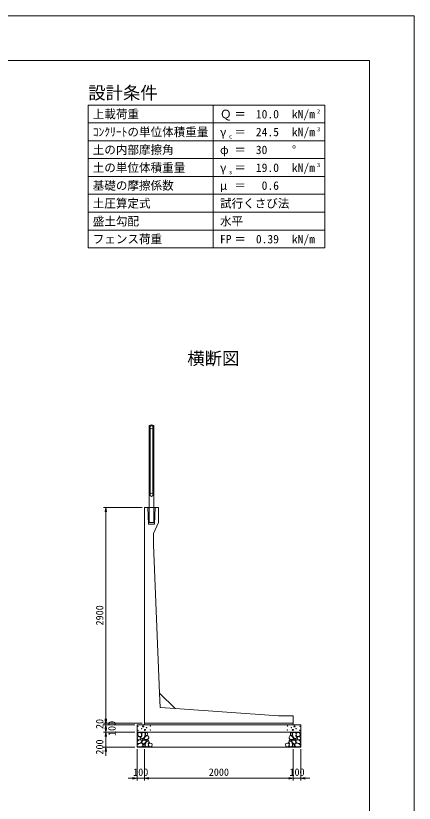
# Model space of a CAD drawing. Units: millimetres at full size, sheet at 1:40. Extents: x 0 to 25230, y 0 to 19861.
# Drawn here: x 19876 to 25230, y 7234 to 17820 of the extents above; entities that cross this region are included whole.
import ezdxf
from ezdxf.enums import TextEntityAlignment as Align

# ---------------------------------------------------------------- set-up
doc = ezdxf.new("R2010")
doc.units = ezdxf.units.MM
doc.header["$LTSCALE"] = 40
doc.linetypes.add('DASHED_SPACED', pattern=[12, 6, -6])
for name, color, linetype, lineweight in [('D-DCR-HCHn', 4, 'Continuous', 9), ('D-STR-DIM', 7, 'Continuous', 13), ('D-STR-STRn', 1, 'Continuous', 13), ('D-TTL', 2, 'Continuous', 13), ('D-TTL-FRAM', 2, 'Continuous', 13), ('D-TTL-LINE', 7, 'Continuous', 13), ('D-TTL-TXT', 7, 'Continuous', 13)]:
    doc.layers.add(name, color=color, linetype=linetype, lineweight=lineweight)
doc.styles.add('ＭＳ ゴシック', font='')
doc.styles.get('ＭＳ ゴシック').set_extended_font_data('MS Gothic')

# ---------------------------------------------------------------- blocks, each defined once
blk = doc.blocks.new('open_arrow')
at = {"color": 0, "linetype": 'Continuous', "lineweight": -2}
blk.add_lwpolyline([(7.5, 1.25), (0, 0), (7.5, -1.25)], dxfattribs=at)

msp = doc.modelspace()

# ---------------------------------------------------------------- linework, layer by layer
at = {"layer": 'D-DCR-HCHn'}
for points in [[(21556.2, 8181.59), (21535.4, 8186.22), (21516.9, 8176.97), (21514.59, 8156.17), (21519.21, 8139.99), (21542.33, 8133.05), (21558.51, 8133.05), (21565.44, 8144.61), (21565.44, 8170.04)], [(21574.69, 8183.91), (21567.76, 8163.1), (21570.07, 8139.99), (21553.89, 8114.56), (21574.69, 8103), (21597.8, 8114.56), (21611.67, 8133.05), (21616.3, 8163.1), (21611.67, 8179.28), (21597.8, 8186.22)], [(21618.61, 8179.28), (21618.61, 8151.55), (21630.16, 8144.61), (21641.72, 8151.55), (21644.03, 8167.73), (21641.72, 8181.59), (21625.54, 8186.22)], [(23591.39, 8179.28), (23591.39, 8151.55), (23579.84, 8144.61), (23568.28, 8151.55), (23565.97, 8167.73), (23568.28, 8181.59), (23584.46, 8186.22)], [(23635.31, 8183.91), (23642.24, 8163.1), (23639.93, 8139.99), (23656.11, 8114.56), (23635.31, 8103), (23612.2, 8114.56), (23598.33, 8133.05), (23593.7, 8163.1), (23598.33, 8179.28), (23612.2, 8186.22)], [(23653.8, 8181.59), (23674.6, 8186.22), (23693.1, 8176.97), (23695.41, 8156.17), (23690.79, 8139.99), (23667.67, 8133.05), (23651.49, 8133.05), (23644.56, 8144.61), (23644.56, 8170.04)], [(21512.28, 8123.81), (21505.35, 8103), (21514.59, 8089.14), (21537.71, 8086.82), (21553.49, 8093.6), (21546.95, 8109.94), (21551.58, 8119.18), (21542.33, 8128.43), (21528.46, 8133.05)], [(21556.16, 8047.01), (21573.28, 8072.69), (21571.14, 8079.11), (21547.59, 8085.53), (21526.19, 8083.39), (21511.21, 8070.55), (21509.07, 8055.57), (21511.21, 8040.59), (21528.33, 8036.31)], [(21579.31, 8103), (21567.76, 8093.76), (21572.38, 8086.82), (21588.56, 8086.82), (21595.49, 8089.14), (21600.12, 8098.38), (21593.18, 8105.32)], [(21616.08, 8047.01), (21626.78, 8072.69), (21618.22, 8083.39), (21592.54, 8083.39), (21581.84, 8079.11), (21571.14, 8064.13), (21571.14, 8051.29), (21581.84, 8034.17), (21594.68, 8032.03)], [(21613.98, 8128.43), (21602.43, 8100.69), (21611.67, 8089.14), (21639.41, 8089.14), (21650.97, 8093.76), (21662.53, 8109.94), (21662.53, 8123.81), (21650.97, 8142.3), (21637.1, 8144.61)], [(21652.47, 7995.64), (21658.89, 8014.91), (21656.75, 8036.31), (21671.73, 8059.85), (21652.47, 8070.55), (21631.06, 8059.85), (21618.22, 8042.73), (21613.94, 8014.91), (21618.22, 7999.92), (21631.06, 7993.5)], [(21648.19, 8070.55), (21658.89, 8079.11), (21654.61, 8085.53), (21639.62, 8085.53), (21633.2, 8083.39), (21628.92, 8074.83), (21635.34, 8068.41)], [(23557.53, 7995.64), (23551.11, 8014.91), (23553.25, 8036.31), (23538.27, 8059.85), (23557.53, 8070.55), (23578.94, 8059.85), (23591.78, 8042.73), (23596.06, 8014.91), (23591.78, 7999.92), (23578.94, 7993.5)], [(23596.02, 8128.43), (23607.57, 8100.69), (23598.33, 8089.14), (23570.59, 8089.14), (23559.03, 8093.76), (23547.47, 8109.94), (23547.47, 8123.81), (23559.03, 8142.3), (23572.9, 8144.61)], [(23561.81, 8070.55), (23551.11, 8079.11), (23555.39, 8085.53), (23570.38, 8085.53), (23576.8, 8083.39), (23581.08, 8074.83), (23574.66, 8068.41)], [(23593.92, 8047.01), (23583.22, 8072.69), (23591.78, 8083.39), (23617.46, 8083.39), (23628.16, 8079.11), (23638.86, 8064.13), (23638.86, 8051.29), (23628.16, 8034.17), (23615.32, 8032.03)], [(23630.69, 8103), (23642.24, 8093.76), (23637.62, 8086.82), (23621.44, 8086.82), (23614.51, 8089.14), (23609.88, 8098.38), (23616.82, 8105.32)], [(23653.84, 8047.01), (23636.72, 8072.69), (23638.86, 8079.11), (23662.41, 8085.53), (23683.81, 8083.39), (23698.79, 8070.55), (23700.93, 8055.57), (23698.79, 8040.59), (23681.67, 8036.31)], [(23697.72, 8123.81), (23704.65, 8103), (23695.41, 8089.14), (23672.29, 8086.82), (23656.51, 8093.6), (23663.05, 8109.94), (23658.42, 8119.18), (23667.67, 8128.43), (23681.54, 8133.05)], [(21564.72, 7993.5), (21579.7, 7999.92), (21583.98, 8021.33), (21575.42, 8036.31), (21560.44, 8040.59), (21541.17, 8038.45), (21519.77, 8029.89), (21509.07, 8017.05), (21509.07, 8002.06), (21515.49, 7993.5), (21541.17, 7995.64)], [(21611.8, 7999.92), (21611.8, 8025.61), (21601.1, 8032.03), (21590.4, 8025.61), (21588.26, 8010.62), (21590.4, 7997.78), (21605.38, 7993.5)], [(21669.59, 7997.78), (21688.85, 7993.5), (21705.97, 8002.06), (21708.11, 8021.33), (21703.83, 8036.31), (21682.43, 8042.73), (21667.45, 8042.73), (21661.03, 8032.03), (21661.03, 8008.48)], [(23540.41, 7997.78), (23521.15, 7993.5), (23504.03, 8002.06), (23501.89, 8021.33), (23506.17, 8036.31), (23527.57, 8042.73), (23542.55, 8042.73), (23548.97, 8032.03), (23548.97, 8008.48)], [(23598.2, 7999.92), (23598.2, 8025.61), (23608.9, 8032.03), (23619.6, 8025.61), (23621.74, 8010.62), (23619.6, 7997.78), (23604.62, 7993.5)], [(23645.28, 7993.5), (23630.3, 7999.92), (23626.02, 8021.33), (23634.58, 8036.31), (23649.56, 8040.59), (23668.83, 8038.45), (23690.23, 8029.89), (23700.93, 8017.05), (23700.93, 8002.06), (23694.51, 7993.5), (23668.83, 7995.64)]]:
    msp.add_lwpolyline(points, close=True, dxfattribs=at)
for centre, radius in [((21515.73, 8267.43), 3), ((21588.34, 8267.43), 7.5), ((21683.13, 8273.48), 3), ((23526.87, 8273.48), 3), ((23621.66, 8267.43), 7.5), ((23694.27, 8267.43), 3), ((21516.87, 8213.92), 3), ((21567.29, 8235.76), 3), ((21611.66, 8219.97), 7.5), ((21632.71, 8251.64), 3), ((21684.27, 8219.97), 3), ((23525.73, 8219.97), 3), ((23577.29, 8251.64), 3), ((23598.34, 8219.97), 7.5), ((23642.71, 8235.76), 3), ((23693.13, 8213.92), 3)]:
    msp.add_circle(centre, radius, dxfattribs=at)
at = {"layer": 'D-STR-DIM'}
for p, q in [((21575, 11210), (21055, 11210)), ((21085, 8310), (21085, 11210)), ((21085, 8430), (21085, 8170)), ((21085, 8410), (21085, 8070)), ((21575, 8310), (21055, 8310)), ((21575, 8310), (21055, 8310)), ((21475, 8290), (21055, 8290)), ((21475, 8290), (21055, 8290)), ((21085, 8310), (21085, 7870)), ((21475, 8190), (21055, 8190)), ((21475, 8190), (21055, 8190)), ((21475, 7990), (21055, 7990)), ((21505, 7960), (21505, 7540)), ((21605, 7960), (21605, 7540)), ((21605, 7960), (21605, 7540)), ((23605, 7960), (23605, 7540)), ((23605, 7960), (23605, 7540)), ((23705, 7960), (23705, 7540)), ((21725, 7570), (21385, 7570)), ((21605, 7570), (23605, 7570)), ((23485, 7570), (23825, 7570))]:
    msp.add_line(p, q, dxfattribs=at)
at = {"layer": 'D-STR-STRn'}
for p, q in [((21668.15, 12310), (21668.15, 12305)), ((21668.15, 12305), (21686.27, 12305)), ((21713.73, 12305), (21731.85, 12305)), ((21731.85, 12310), (21731.85, 12305)), ((21683, 11394.27), (21683, 12275.73)), ((21717, 11394.27), (21717, 12275.73)), ((21605, 8310), (21605, 11210)), ((21605, 11210), (21795, 11210)), ((21795, 11210), (21795, 11010)), ((21795, 11010), (21725, 10860)), ((21725, 10860), (21725, 10710)), ((21725, 10710), (21806.94, 8716.03)), ((21806.94, 8716.03), (22016.94, 8506.03)), ((22016.94, 8506.03), (23405, 8410)), ((23405, 8410), (23605, 8410)), ((23605, 8410), (23605, 8310)), ((21505, 7990), (21505, 8290)), ((21505, 8290), (23705, 8290)), ((21605, 8310), (21605, 8290)), ((23605, 8310), (21605, 8310)), ((23605, 8310), (23605, 8290)), ((23705, 8290), (23705, 7990)), ((21505, 8190), (23705, 8190)), ((21505, 7990), (23705, 7990))]:
    msp.add_line(p, q, dxfattribs=at)
at = {"layer": 'D-STR-STRn', "linetype": 'DASHED_SPACED'}
for p, q in [((21650, 11210), (21660, 10985)), ((21750, 11210), (21740, 10985)), ((21660, 10985), (21740, 10985))]:
    msp.add_line(p, q, dxfattribs=at)
at = {"layer": 'D-STR-STRn'}
msp.add_lwpolyline([(21730.25, 12305), (21730.25, 11210), (21669.75, 11210), (21669.75, 12305)], dxfattribs=at)
at = {"layer": 'D-STR-STRn', "color": 2, "linetype": 'DASHED_SPACED'}
for points in [[(21669.75, 11210), (21669.75, 11010), (21730.25, 11010), (21730.25, 11210)], [(22016.94, 8506.03), (21815, 8520), (21806.94, 8716.03)]]:
    msp.add_lwpolyline(points, dxfattribs=at)
at = {"layer": 'D-STR-STRn'}
for centre in [(21700, 12288.65), (21700, 11381.35)]:
    msp.add_circle(centre, 21.35, dxfattribs=at)
msp.add_arc((21700, 12264.28), 55.72, 55.13837, 124.86163, dxfattribs=at)
at = {"layer": 'D-TTL'}
for points in [[(0, 0), (25230, 0), (25230, 17820), (0, 17820)], [(600, 600), (24630, 600), (24630, 17220), (600, 17220)]]:
    msp.add_lwpolyline(points, close=True, dxfattribs=at)
at = {"layer": 'D-TTL-FRAM'}
for p, q in [((24030, 16620), (20850, 16620)), ((20850, 16620), (20850, 14700)), ((24030, 16620), (24030, 14700)), ((24030, 14700), (20850, 14700))]:
    msp.add_line(p, q, dxfattribs=at)
at = {"layer": 'D-TTL-LINE'}
for p, q in [((22530, 16620), (22530, 14700)), ((24030, 16380), (20850, 16380)), ((24030, 16140), (20850, 16140)), ((24030, 15900), (20850, 15900)), ((24030, 15660), (20850, 15660)), ((24030, 15420), (20850, 15420)), ((24030, 15180), (20850, 15180)), ((24030, 14940), (20850, 14940))]:
    msp.add_line(p, q, dxfattribs=at)

# ---------------------------------------------------------------- block references
at = {"layer": 'D-STR-DIM', "xscale": 8, "yscale": 8}
for p, rotation in [((21085, 11210), 270), ((21085, 8310), 90), ((21085, 8310), 90), ((21085, 8290), 90), ((21085, 8290), 270), ((21085, 8190), 90), ((21085, 8190), 270), ((21085, 7990), 270), ((21505, 7570), 180), ((23605, 7570), 180), ((23605, 7570), 180)]:
    msp.add_blockref('open_arrow', p, dxfattribs=dict(at, rotation=rotation))
for p in [(21605, 7570), (21605, 7570), (23705, 7570)]:
    msp.add_blockref('open_arrow', p, dxfattribs=at)

# ---------------------------------------------------------------- texts
at = {"layer": 'D-STR-DIM', "style": 'ＭＳ ゴシック'}
for s, p in [('2900', (21002.5, 9760)), ('20', (21002.5, 8300)), ('100', (21167.5, 8240)), ('200', (21002.5, 7990))]:
    msp.add_text(s, height=99.69, rotation=90, dxfattribs=at).set_placement(p, align=Align.MIDDLE_CENTER)
for s, p in [('100', (21555, 7652.5)), ('2000', (22605, 7652.5)), ('100', (23655, 7652.5))]:
    msp.add_text(s, height=99.69, dxfattribs=at).set_placement(p, align=Align.MIDDLE_CENTER)
at = {"layer": 'D-TTL-TXT', "style": 'ＭＳ ゴシック'}
for s, height, p in [('設計条件', 170.9, (20850, 16647.23)), ('上載荷重', 113.9, (20910, 16406.15)), ('Ｑ', 113.9, (22620, 16406.15)), ('＝', 113.9, (22812, 16406.15)), ('kN/m', 113.9, (23586, 16406.15)), ('2', 56.96, (23922, 16489.08)), ('ｺﾝｸﾘｰﾄの単位体積重量', 113.9, (20910, 16166.15)), ('kN/m', 113.9, (23586, 16166.15)), ('3', 56.96, (23922, 16249.08)), ('γ', 113.9, (22620, 16166.15)), ('c', 56.96, (22740, 16153.08)), ('＝', 113.9, (22812, 16166.15)), ('土の内部摩擦角', 113.9, (20910, 15926.15)), ('φ', 113.9, (22620, 15926.15)), ('＝', 113.9, (22812, 15926.15)), ('°', 113.9, (23586, 15926.15)), ('土の単位体積重量', 113.9, (20910, 15686.15)), ('γ', 113.9, (22620, 15686.15)), ('＝', 113.9, (22812, 15686.15)), ('kN/m', 113.9, (23586, 15686.15)), ('3', 56.96, (23922, 15769.08)), ('s', 56.96, (22740, 15673.08)), ('基礎の摩擦係数', 113.9, (20910, 15446.15)), ('μ', 113.9, (22620, 15446.15)), ('＝', 113.9, (22812, 15446.15)), ('土圧算定式', 113.9, (20910, 15206.15)), ('試行くさび法', 113.9, (22620, 15206.15)), ('盛土勾配', 113.9, (20910, 14966.15)), ('水平', 113.9, (22620, 14966.15)), ('フェンス荷重', 113.9, (20910, 14726.15)), ('FP', 113.9, (22620, 14726.15)), ('＝', 113.9, (22812, 14726.15)), ('kN/m', 113.9, (23586, 14726.15))]:
    msp.add_text(s, height=height, dxfattribs=at).set_placement(p, align=Align.BOTTOM_LEFT)
for s, p in [('10.0', (23412, 16406.15)), ('24.5', (23412, 16166.15)), ('30', (23256, 15926.15)), ('19.0', (23412, 15686.15)), ('0.6', (23412, 15446.15)), ('0.39', (23412, 14726.15))]:
    msp.add_text(s, height=113.9, dxfattribs=at).set_placement(p, align=Align.BOTTOM_RIGHT)
msp.add_text('横断図', height=170.9, dxfattribs=at).set_placement((22530, 13077.23), align=Align.BOTTOM_CENTER)

doc.saveas('drawing.dxf')
